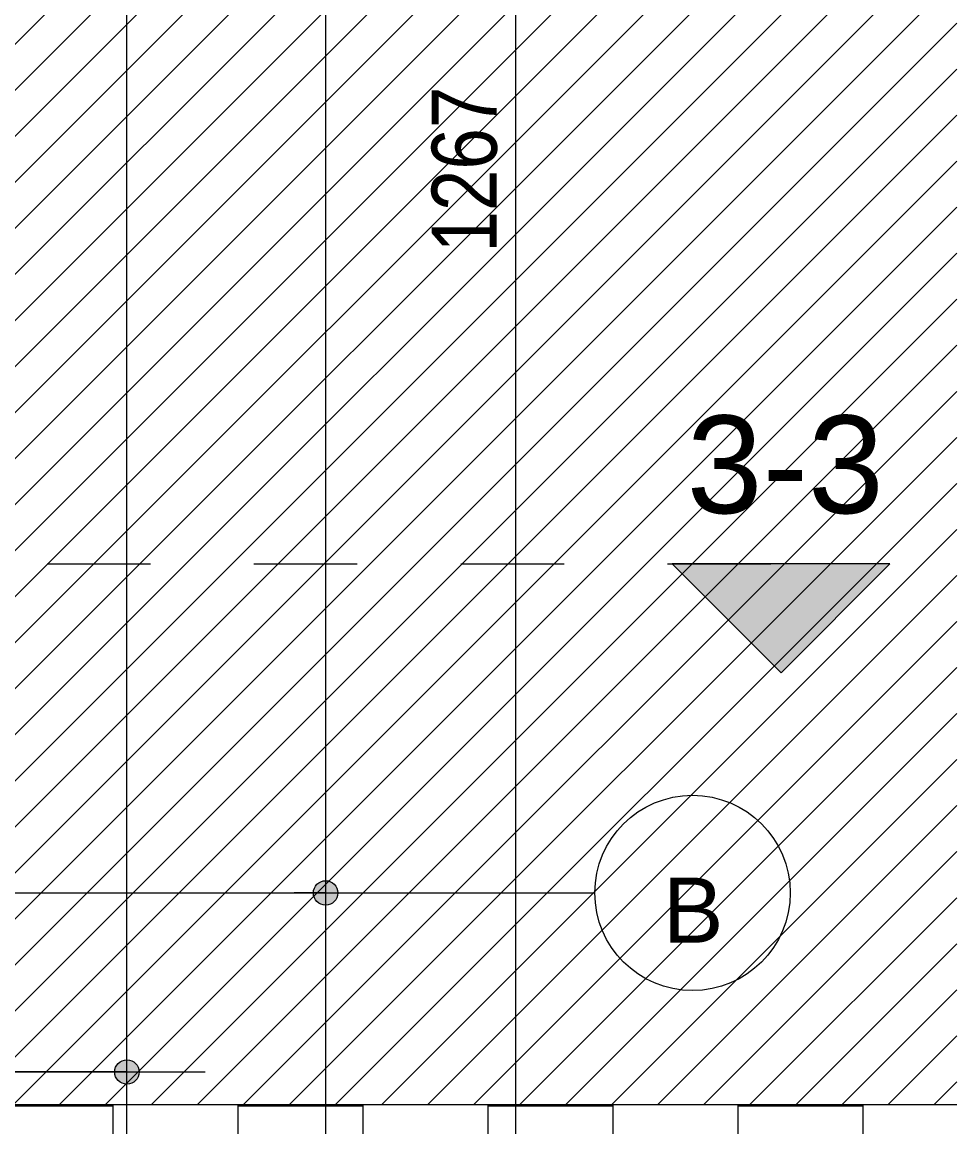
# Model space of a CAD drawing. Header units: centimetres. Extents: x -78 to 2022, y -1469 to 375.
# Drawn here: x 1878 to 2021.6, y -770 to -600.3 of the extents above; entities that cross this region are included whole.
import ezdxf

# ---------------------------------------------------------------- set-up
doc = ezdxf.new("R2010")
doc.units = ezdxf.units.CM
doc.linetypes.add('Dash', pattern=[31.75, 15.875, -15.875])
for name, color, linetype, lineweight in [('A-ANNO-DIMS', 7, 'Continuous', 9), ('A-ANNO-DIMS-50', 7, 'Continuous', 9), ('A-DETL-GENF', 7, 'Continuous', 9), ('A-DETL-MBND', 7, 'Continuous', 9), ('A-FLOR-PATT', 7, 'Continuous', 9), ('G-ANNO-SYMB', 7, 'Continuous', 9), ('S-GRID', 7, 'Continuous', 9), ('S-GRID-IDEN', 7, 'Continuous', 9)]:
    doc.layers.add(name, color=color, linetype=linetype, lineweight=lineweight)
doc.styles.add('Arial Narrow_3', font='ARIALN.TTF', dxfattribs={"height": 10})
doc.styles.add('Arial_1', font='arial.ttf', dxfattribs={"height": 10})
doc.styles.add('Arial_2', font='arial.ttf', dxfattribs={"height": 15})
doc.dimstyles.new('TEC_DIM', dxfattribs={"dimscale": 30.48, "dimtxt": 10.23431, "dimasz": 0.492126, "dimexe": 0.393701, "dimexo": 0.246063, "dimgap": 0, "dimtad": 1, "dimdec": 0, "dimzin": 0, "dimdsep": 46, "dimtxsty": 'Arial Narrow_3', "dimblk1": 'DOTSMALL', "dimblk2": 'DOTSMALL', "dimsah": 1, "dimcen": 0.09, "dimazin": 0, "dimtfac": 1, "dimtdec": 4, "dimtix": 1, "dimtmove": 0, "dimatfit": 3, "dimfxl": 1, "dimtvp": 1, "dimtolj": 1, "dimtzin": 0, "dimarcsym": 2})

# ---------------------------------------------------------------- blocks, each defined once
blk = doc.blocks.new('Grid - TEC_GRID_CIRCLE-145857-НИВО 0')
at = {"layer": 'S-GRID-IDEN'}
blk.add_circle((0, 0), 0.3, dxfattribs=at)
blk = doc.blocks.new('Section - TEC_SECTION-13048-НИВО 0')
at = {"layer": 'G-ANNO-SYMB'}
blk.add_hatch(color=256, dxfattribs=at).paths.add_polyline_path([(0, 0.334), (0.334, 0), (-0.334, 0)])
for p, q in [((0, 0.334), (-0.334, 0)), ((0.334, 0), (0, 0.334)), ((-0.334, 0), (0.334, 0))]:
    blk.add_line(p, q, dxfattribs=at)
blk = doc.blocks.new('DIMBLOCK9-НИВО 0')
at = {"layer": 'A-ANNO-DIMS-50'}
h = blk.add_hatch(color=256, dxfattribs=at)
edge = h.paths.add_edge_path()
edge.add_arc((1924.63, -234.09), 1.88, 0, 360)
h = blk.add_hatch(color=256, dxfattribs=at)
edge = h.paths.add_edge_path()
edge.add_arc((1924.63, -734.09), 1.88, 0, 360)
for p, q in [((1919.78, -234.09), (1936.63, -234.09)), ((1924.63, -234.09), (1919.78, -234.09)), ((1924.63, -234.09), (1924.63, -734.09)), ((1919.78, -734.09), (1936.63, -734.09)), ((1924.63, -734.09), (1919.78, -734.09))]:
    blk.add_line(p, q, dxfattribs=at)
for centre in [(1924.63, -234.09), (1924.63, -734.09)]:
    blk.add_circle(centre, 1.88, dxfattribs=at)
at = {"layer": 'A-ANNO-DIMS-50', "color": 0, "insert": (1911.71, -493.59), "char_height": 10, "width": 22.8079, "attachment_point": 1, "rotation": 90, "line_spacing_factor": 0.974696, "style": 'Arial Narrow_3'}
blk.add_mtext('500', dxfattribs=at)
blk = doc.blocks.new('_DotSmall')
at = {"color": 0, "linetype": 'ByBlock', "const_width": 0.5}
blk.add_lwpolyline([(-0.0625, 0, 1), (0.0625, 0, 1)], format="xyb", close=True, dxfattribs=at)
blk = doc.blocks.new('DIMBLOCK10-НИВО 0')
at = {"layer": 'A-ANNO-DIMS-50'}
h = blk.add_hatch(color=256, dxfattribs=at)
edge = h.paths.add_edge_path()
edge.add_arc((1924.63, -734.09), 1.88, 0, 360)
h = blk.add_hatch(color=256, dxfattribs=at)
edge = h.paths.add_edge_path()
edge.add_arc((1924.63, -914.09), 1.88, 0, 360)
for p, q in [((1919.78, -734.09), (1936.63, -734.09)), ((1924.63, -734.09), (1919.78, -734.09)), ((1924.63, -734.09), (1924.63, -914.09)), ((1919.78, -914.09), (1936.63, -914.09)), ((1924.63, -914.09), (1919.78, -914.09))]:
    blk.add_line(p, q, dxfattribs=at)
for centre in [(1924.63, -734.09), (1924.63, -914.09)]:
    blk.add_circle(centre, 1.88, dxfattribs=at)
at = {"layer": 'A-ANNO-DIMS-50', "color": 0, "insert": (1911.71, -833.59), "char_height": 10, "width": 22.8079, "attachment_point": 1, "rotation": 90, "line_spacing_factor": 0.974696, "style": 'Arial Narrow_3'}
blk.add_mtext('180', dxfattribs=at)
blk = doc.blocks.new('DIMBLOCK13-НИВО 0')
at = {"layer": 'A-ANNO-DIMS-50'}
h = blk.add_hatch(color=256, dxfattribs=at)
edge = h.paths.add_edge_path()
edge.add_arc((1953.85, 10.48), 1.87, 0, 360)
h = blk.add_hatch(color=256, dxfattribs=at)
edge = h.paths.add_edge_path()
edge.add_arc((1953.85, -1256.59), 1.88, 0, 360)
for p, q in [((1811.64, 10.48), (1965.85, 10.48)), ((1953.85, 10.48), (1811.64, 10.48)), ((1953.85, -1256.59), (1953.85, 10.48)), ((1721.64, -1256.59), (1965.85, -1256.59)), ((1953.85, -1256.59), (1721.64, -1256.59))]:
    blk.add_line(p, q, dxfattribs=at)
for centre, radius in [((1953.85, 10.48), 1.87), ((1953.85, -1256.59), 1.88)]:
    blk.add_circle(centre, radius, dxfattribs=at)
at = {"layer": 'A-ANNO-DIMS-50', "color": 0, "insert": (1940.92, -635.72), "char_height": 10, "width": 30.4105, "attachment_point": 1, "rotation": 90, "line_spacing_factor": 0.974696, "style": 'Arial Narrow_3'}
blk.add_mtext('1267', dxfattribs=at)
blk = doc.blocks.new('DIMBLOCK14-НИВО 0')
at = {"layer": 'A-ANNO-DIMS-50'}
h = blk.add_hatch(color=256, dxfattribs=at)
edge = h.paths.add_edge_path()
edge.add_arc((1894.11, -761.59), 1.88, 0, 360)
h = blk.add_hatch(color=256, dxfattribs=at)
edge = h.paths.add_edge_path()
edge.add_arc((1894.11, -1256.59), 1.88, 0, 360)
for p, q in [((1806.64, -761.59), (1906.11, -761.59)), ((1894.11, -761.59), (1806.64, -761.59)), ((1894.11, -1256.59), (1894.11, -761.59)), ((1721.64, -1256.59), (1906.11, -1256.59)), ((1894.11, -1256.59), (1721.64, -1256.59))]:
    blk.add_line(p, q, dxfattribs=at)
for centre in [(1894.11, -761.59), (1894.11, -1256.59)]:
    blk.add_circle(centre, 1.88, dxfattribs=at)
at = {"layer": 'A-ANNO-DIMS-50', "color": 0, "insert": (1881.19, -1018.59), "char_height": 10, "width": 22.8079, "attachment_point": 1, "rotation": 90, "line_spacing_factor": 0.974696, "style": 'Arial Narrow_3'}
blk.add_mtext('495', dxfattribs=at)
blk = doc.blocks.new('DIMBLOCK15-НИВО 0')
at = {"layer": 'A-ANNO-DIMS-50'}
h = blk.add_hatch(color=256, dxfattribs=at)
edge = h.paths.add_edge_path()
edge.add_arc((1894.11, -206.59), 1.88, 0, 360)
h = blk.add_hatch(color=256, dxfattribs=at)
edge = h.paths.add_edge_path()
edge.add_arc((1894.11, -761.59), 1.88, 0, 360)
for p, q in [((1806.64, -206.59), (1906.11, -206.59)), ((1894.11, -206.59), (1806.64, -206.59)), ((1894.11, -761.59), (1894.11, -206.59)), ((1806.64, -761.59), (1906.11, -761.59)), ((1894.11, -761.59), (1806.64, -761.59))]:
    blk.add_line(p, q, dxfattribs=at)
for centre in [(1894.11, -206.59), (1894.11, -761.59)]:
    blk.add_circle(centre, 1.88, dxfattribs=at)
at = {"layer": 'A-ANNO-DIMS-50', "color": 0, "insert": (1881.19, -493.59), "char_height": 10, "width": 22.8079, "attachment_point": 1, "rotation": 90, "line_spacing_factor": 0.974696, "style": 'Arial Narrow_3'}
blk.add_mtext('555', dxfattribs=at)

msp = doc.modelspace()

# ---------------------------------------------------------------- hatches: boundary and pattern name
at = {"layer": 'A-DETL-GENF', "true_color": 0xe0ea68}
h = msp.add_hatch(dxfattribs=at)
h.set_pattern_fill('FP1_8', color=61, style=0, pattern_type=2)
h.set_pattern_definition([(45, (-1006328.728, 860384.997), (-3.535533906, 3.535533906), [])])
h.paths.add_polyline_path([(174.14, -1256.59), (174.14, -491.59), (199.14, -491.59), (199.14, -11.09), (567.64, -11.09), (567.64, 158.41), (1414.14, 158.41), (1414.14, 78.41), (1814.14, 78.41), (1814.14, -284.09), (1834.14, -284.09), (1834.14, -766.59), (2021.58, -766.59), (2021.58, 375.27), (-77.94, 375.27), (-77.94, -1256.59)])
at = {"layer": 'A-FLOR-PATT', "true_color": 0xdddddd}
h = msp.add_hatch(dxfattribs=at)
h.set_pattern_fill('FP1_7', color=254, style=0, pattern_type=2)
h.set_pattern_definition([(90, (1987.943, -311.737), (-38.4, 2e-15), [48.9, 0]), (90, (1968.743, -311.737), (-38.4, 2e-15), [48.9, 0]), (90, (1949.543, -311.737), (-38.4, 2e-15), [48.9, 0]), (0, (1968.743, -272.54), (0, 48.9), [19.2, -19.2]), (0, (1968.743, -295.14), (0, 48.9), [19.2, -19.2]), (0, (1968.743, -306.44), (0, 48.9), [19.2, -19.2]), (0, (1949.543, -262.837), (0, 48.9), [19.2, -19.2]), (0, (1949.543, -277.837), (0, 48.9), [19.2, -19.2]), (0, (1949.543, -289.137), (0, 48.9), [19.2, -19.2]), (0, (1949.543, -311.737), (0, 48.9), [19.2, -19.2])])
h.paths.add_polyline_path([(2021.58, -1016.59), (2021.58, -766.59), (1719.14, -766.59), (1719.14, -1016.59), (1759.14, -1016.59)])
h.paths.add_polyline_path([(1832.14, -861.55), (1804.14, -833.55), (1832.14, -805.55)])

# ---------------------------------------------------------------- linework, layer by layer
at = {"layer": 'A-DETL-MBND'}
msp.add_line((1834.14, -766.59), (2021.58, -766.59), dxfattribs=at)
at = {"layer": 'G-ANNO-SYMB', "linetype": 'Dash', "lineweight": 18}
msp.add_line((-54.88, -683.55), (1994.57, -683.55), dxfattribs=at)
at = {"layer": 'S-GRID', "color": 1, "lineweight": 18, "true_color": 0xff0000}
msp.add_line((1840.98, -734.09), (1965.98, -734.09), dxfattribs=at)

# ---------------------------------------------------------------- block references
at = {"layer": 'G-ANNO-SYMB', "xscale": 49.99999999999998, "yscale": 49.99999999999998, "zscale": 49.99999999999998, "rotation": 180}
msp.add_blockref('Section - TEC_SECTION-13048-НИВО 0', (1994.57, -683.55), dxfattribs=at)
at = {"layer": 'S-GRID-IDEN', "xscale": 49.99999999999998, "yscale": 49.99999999999998, "zscale": 49.99999999999998, "rotation": 269.9999999999994}
msp.add_blockref('Grid - TEC_GRID_CIRCLE-145857-НИВО 0', (1980.98, -734.09), dxfattribs=at)

# ---------------------------------------------------------------- texts
at = {"layer": 'G-ANNO-SYMB', "insert": (1995.22, -668.36), "char_height": 15, "width": 31.1, "attachment_point": 5, "line_spacing_factor": 0.936439, "style": 'Arial_2'}
msp.add_mtext('\\pt60,120,180,240,300,360,420,480,540,600,660,720,780,840,900,960,1020,1080,1140,1200,1260,1320,1380,1440,1500,1560,1620,1680,1740,1800,1860,1920;3-3', dxfattribs=at)
at = {"layer": 'S-GRID-IDEN', "insert": (1981.07, -736.73), "char_height": 10, "width": 9.9, "attachment_point": 5, "line_spacing_factor": 0.936439, "style": 'Arial_1'}
msp.add_mtext('\\pt50,100,150,200,250,300,350,400,450,500,550,600,650,700,750,800,850,900,950,1000,1050,1100,1150,1200,1250,1300,1350,1400,1450,1500,1550,1600;В', dxfattribs=at)

# ---------------------------------------------------------------- dimensions: what is measured, and where the dimension line sits
at = {"layer": 'A-ANNO-DIMS'}
for base, p1, p2, override, picture, middle in [((1953.85, 10.48), (1714.14, -1256.59), (1804.14, 10.48), {"dimpost": '<>', "dimfxl": 1270.2592}, 'DIMBLOCK13-НИВО 0', (1948.74, -623.05)), ((1894.11, -206.59), (1799.14, -761.59), (1799.14, -206.59), {"dimpost": '<>', "dimfxl": 555}, 'DIMBLOCK15-НИВО 0', (1889.03, -484.09)), ((1924.63, -734.09), (1927.28, -234.09), (1927.28, -734.09), {"dimpost": '<>', "dimfxl": 500}, 'DIMBLOCK9-НИВО 0', (1919.53, -484.09)), ((1924.63, -914.09), (1927.28, -734.09), (1927.28, -914.09), {"dimpost": '<>', "dimfxl": 180}, 'DIMBLOCK10-НИВО 0', (1919.53, -824.09)), ((1894.11, -761.59), (1714.14, -1256.59), (1799.14, -761.59), {"dimpost": '<>', "dimfxl": 502.24496}, 'DIMBLOCK14-НИВО 0', (1889.01, -1009.09))]:
    dim = msp.add_linear_dim(base=base, p1=p1, p2=p2, angle=90, dimstyle='TEC_DIM', override=override, dxfattribs=at)
    dim.commit()
    dim.dimension.update_dxf_attribs({"geometry": picture, "text_midpoint": middle})

doc.saveas('drawing.dxf')
